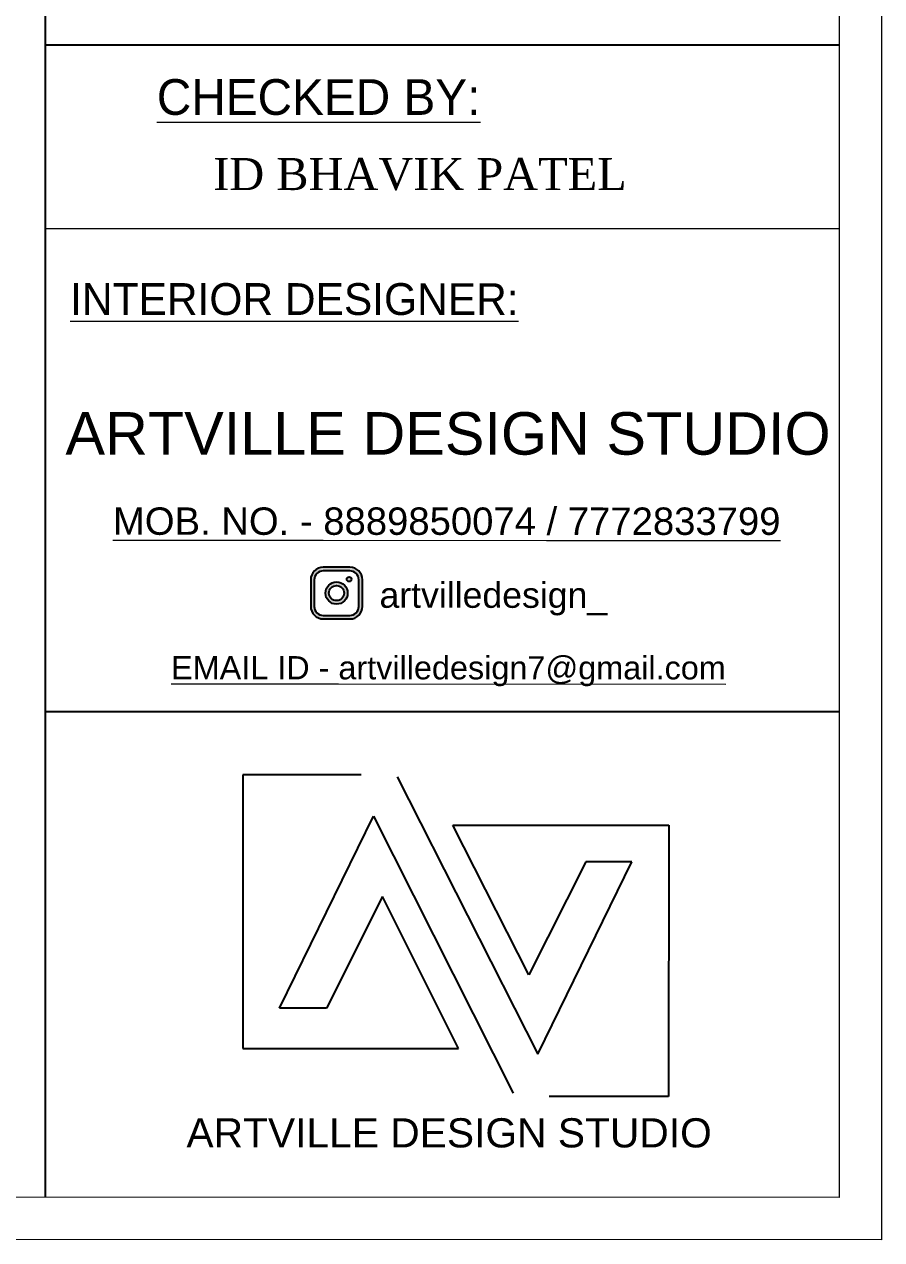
# Model space of a CAD drawing. Header units: inches. Extents: x 2744 to 7136, y -4349 to -2068.
# Drawn here: x 6044.2 to 6269, y -4349.2 to -4030.8 of the extents above; entities that cross this region are included whole.
import ezdxf

# ---------------------------------------------------------------- set-up
doc = ezdxf.new("R2010")
doc.units = ezdxf.units.IN
doc.header["$MEASUREMENT"] = 0
doc.styles.add('36-PT-25', font='arial.ttf', dxfattribs={"height": 3.54331})
doc.styles.add('arial', font='arial.ttf')
doc.styles.add('dim wd small', font='arial.ttf', dxfattribs={"height": 5.5})
doc.styles.add('HEMI', font='stylu.ttf')
doc.styles.get("Standard").update_dxf_attribs({"font": 'arial.ttf'})

msp = doc.modelspace()

# ---------------------------------------------------------------- hatches: boundary and pattern name
at = {"ltscale": 10, "transparency": 33554687}
h = msp.add_hatch(color=48, dxfattribs=at)
h.dxf.hatch_style = 1
h.paths.add_polyline_path([(6122.57, -4186.6), (6129.57, -4186.6, 0.414214), (6132.84, -4183.34), (6132.84, -4176.33, 0.414214), (6129.57, -4173.07), (6122.57, -4173.07, 0.414214), (6119.3, -4176.33), (6119.3, -4183.33, 0.414214)])
h.paths.add_polyline_path([(6120.24, -4183.33, 0.414214), (6122.57, -4185.67), (6129.57, -4185.67, 0.414214), (6131.9, -4183.34), (6131.91, -4176.33, 0.414214), (6129.57, -4174), (6122.57, -4174, 0.414214), (6120.24, -4176.33)], flags=16)
h.paths.add_polyline_path([(6128.98, -4179.83, -1), (6123.16, -4179.83, -1)], flags=0)
h.paths.add_polyline_path([(6128.05, -4179.83, -1), (6124.1, -4179.83, -1)], flags=0)
h.paths.add_polyline_path([(6128.98, -4179.83, 1), (6123.16, -4179.83, 1)], flags=0)
h = msp.add_hatch(color=48, dxfattribs=at)
h.dxf.hatch_style = 1
h.paths.add_polyline_path([(6128.98, -4179.83, 1), (6123.16, -4179.83, 1)])
h.paths.add_polyline_path([(6124.1, -4179.83, -1), (6128.05, -4179.83, -1)], flags=16)
h.paths.add_polyline_path([(6129.97, -4176.19, 1), (6128.75, -4176.19, 1)])

# ---------------------------------------------------------------- linework, layer by layer
at = {"ltscale": 0.012}
for p, q in [((6049.77, -4338.15), (6049.77, -3655.26)), ((6049.77, -4036.16), (6257.86, -4036.17)), ((6049.77, -4210.86), (6257.86, -4210.87))]:
    msp.add_line(p, q, dxfattribs=at)
at = {"lineweight": 15}
msp.add_line((6049.77, -4084.26), (6257.71, -4084.29), dxfattribs=at)
at = {"color": 18, "ltscale": 10, "true_color": 0x000000}
for p, q in [((6101.49, -4227.42), (6101.48, -4299.15)), ((6132.55, -4227.43), (6101.49, -4227.42)), ((6141.93, -4228.01), (6178.84, -4300.63)), ((6111.15, -4288.61), (6135.77, -4238.26)), ((6135.77, -4238.26), (6172.39, -4310.87)), ((6156.57, -4240.61), (6213.13, -4240.61)), ((6176.49, -4279.84), (6156.57, -4240.61)), ((6213.13, -4240.61), (6213.12, -4311.76)), ((6191.44, -4250.27), (6176.49, -4279.84)), ((6178.84, -4300.63), (6203.46, -4250.27)), ((6203.46, -4250.27), (6191.44, -4250.27)), ((6138.11, -4259.34), (6123.45, -4288.61)), ((6158.03, -4299.16), (6138.11, -4259.34)), ((6123.45, -4288.61), (6111.15, -4288.61)), ((6101.48, -4299.15), (6158.03, -4299.16)), ((6213.12, -4311.76), (6181.76, -4311.75))]:
    msp.add_line(p, q, dxfattribs=at)
at = {"color": 7, "lineweight": 15, "ltscale": 10, "true_color": 0xffffff, "elevation": 0}
msp.add_lwpolyline([(5336.63, -3644.04), (6268.96, -3644.2), (6268.95, -4349.24), (5336.62, -4349.07)], close=True, dxfattribs=at)
at = {"color": 18, "lineweight": 15, "ltscale": 10, "true_color": 0x000000, "elevation": 0}
msp.add_lwpolyline([(5347.73, -3655.13), (6257.87, -3655.3), (6257.85, -4338.15), (5347.71, -4337.98)], close=True, dxfattribs=at)
at = {"color": 18, "ltscale": 10, "true_color": 0x000000, "elevation": 0}
for points in [[(6122.57, -4186.6), (6129.57, -4186.6, 0.414214), (6132.84, -4183.34), (6132.84, -4176.33, 0.414214), (6129.57, -4173.07), (6122.57, -4173.07, 0.414214), (6119.3, -4176.33), (6119.3, -4183.33, 0.414214)], [(6122.57, -4185.67), (6129.57, -4185.67, 0.414214), (6131.9, -4183.34), (6131.91, -4176.33, 0.414214), (6129.57, -4174), (6122.57, -4174, 0.414214), (6120.24, -4176.33), (6120.24, -4183.33, 0.414214)]]:
    msp.add_lwpolyline(points, format="xyb", close=True, dxfattribs=at)
at = {"color": 18, "ltscale": 10, "true_color": 0x000000}
for centre, radius in [((6126.07, -4179.83), 2.91), ((6126.07, -4179.83), 1.98), ((6129.36, -4176.19), 0.611)]:
    msp.add_circle(centre, radius, dxfattribs=at)

# ---------------------------------------------------------------- texts
at = {"lineweight": 15, "attachment_point": 1, "rotation": 359.9906, "style": 'HEMI'}
for s, insert, char_height in [('{\\fBankGothic Md BT|b0|i0|c0|p34;\\LCHECKED BY:}', (6078.96, -4045.17), 9.3567), ('{\\fBankGothic Md BT|b0|i0|c0|p34;\\LINTERIOR DESIGNER:}', (6056.23, -4098.61), 8.3273)]:
    msp.add_mtext(s, dxfattribs=dict(at, insert=insert, char_height=char_height))
at = {"lineweight": 15, "ltscale": 100, "width": 597.0433, "attachment_point": 1, "rotation": 359.9906}
for s, insert, char_height, style in [('{\\fTimes New Roman|b0|i0|c0|p18;ID BHAVIK PATEL}', (6093.74, -4065.84), 8.3882, 'HEMI'), ('ARTVILLE DESIGN STUDIO', (6055.01, -4132.4), 11.1389, 'dim wd small')]:
    msp.add_mtext(s, dxfattribs=dict(at, insert=insert, char_height=char_height, style=style))
at = {"lineweight": 15, "attachment_point": 1, "rotation": 359.9906}
for s, insert, char_height, width, style in [('{\\LMOB. NO. - 8889850074 / 7772833799}', (6067.46, -4157.38), 7.1761, 183.3197, '36-PT-25'), ('artvilledesign_', (6137.33, -4177), 6.6833, 198.0595, 'arial'), ('{\\LEMAIL ID - artvilledesign7@gmail.com}', (6082.7, -4196.34), 6.0757, 180.0541, 'arial')]:
    msp.add_mtext(s, dxfattribs=dict(at, insert=insert, char_height=char_height, width=width, style=style))
at = {"insert": (6086.73, -4317.42), "char_height": 7.6467, "attachment_point": 1}
msp.add_mtext_dynamic_manual_height_columns('ARTVILLE DESIGN STUDIO', width=555.76, gutter_width=29.4, heights=[0], dxfattribs=at)

doc.saveas('drawing.dxf')
